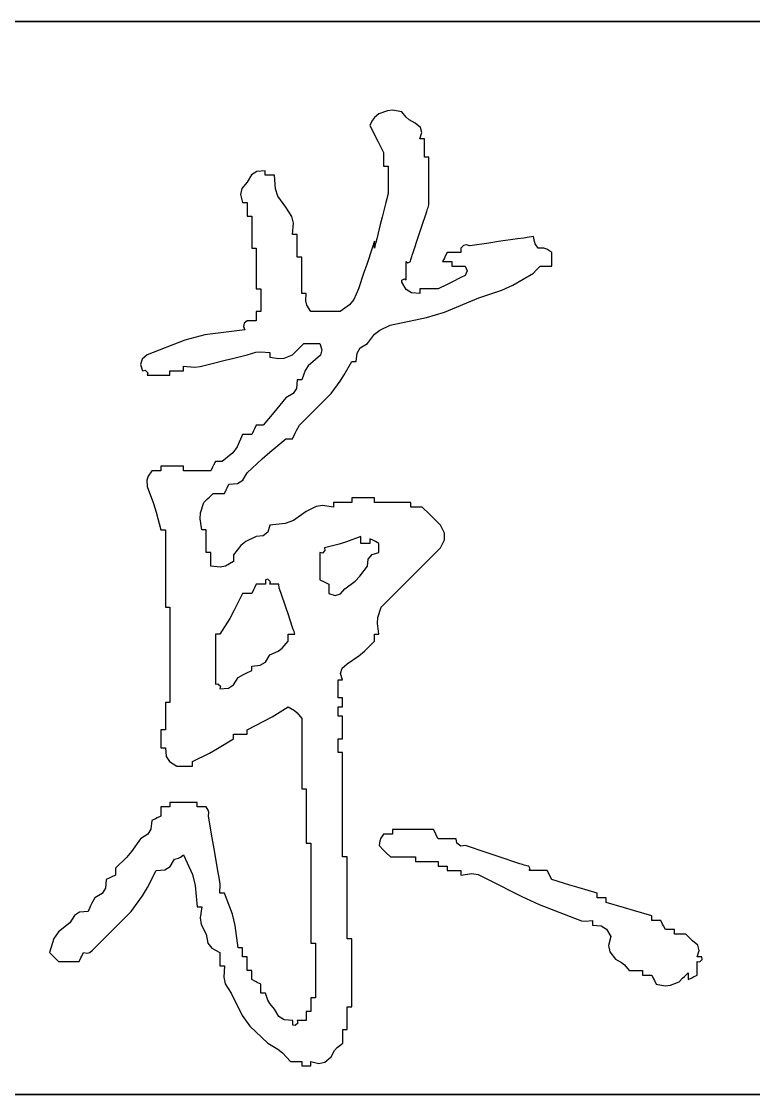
# Model space of a CAD drawing. Header units: millimetres. Extents: x 708158 to 1984082, y -168213 to -53.
# Drawn here: x 830586 to 831200, y -90150 to -89250 of the extents above; entities that cross this region are included whole.
import ezdxf

# ---------------------------------------------------------------- set-up
doc = ezdxf.new("R2010")
doc.units = ezdxf.units.MM
doc.header["$LTSCALE"] = 1000
doc.layers.get('0').update_dxf_attribs({"color": 8})
doc.layers.add('图框', color=4, linetype='Continuous', lineweight=35)

# ---------------------------------------------------------------- blocks, each defined once
blk = doc.blocks.new('dianziqianminggry')
for p, q in [((0.105653, 0.082088), (0.10556, 0.081972)), ((0.105865, 0.082257), (0.105653, 0.082088)), ((0.106262, 0.08241), (0.105865, 0.082257)), ((0.106504, 0.082435), (0.106262, 0.08241)), ((0.106924, 0.082363), (0.106504, 0.082435)), ((0.107128, 0.082103), (0.106924, 0.082363)), ((0.107266, 0.081988), (0.107128, 0.082103)), ((0.10556, 0.081972), (0.105441, 0.081728)), ((0.105441, 0.081728), (0.105696, 0.08122)), ((0.107559, 0.081834), (0.107266, 0.081988)), ((0.107794, 0.081634), (0.107559, 0.081834)), ((0.107865, 0.081386), (0.107794, 0.081634)), ((0.105696, 0.08122), (0.105823, 0.080965)), ((0.10777, 0.081093), (0.107865, 0.081386)), ((0.107855, 0.081093), (0.10777, 0.081093)), ((0.107898, 0.081093), (0.107855, 0.081093)), ((0.107982, 0.081093), (0.107898, 0.081093)), ((0.107982, 0.080754), (0.107982, 0.081093)), ((0.105823, 0.080965), (0.106077, 0.080457)), ((0.107982, 0.080584), (0.107982, 0.080754)), ((0.107982, 0.080246), (0.107982, 0.080584)), ((0.106077, 0.080457), (0.106077, 0.080203)), ((0.106077, 0.080203), (0.106077, 0.080076)), ((0.106077, 0.080076), (0.106077, 0.079822)), ((0.108067, 0.080246), (0.107982, 0.080246)), ((0.108109, 0.080246), (0.108067, 0.080246)), ((0.108194, 0.080246), (0.108109, 0.080246)), ((0.108194, 0.079356), (0.108194, 0.080246)), ((0.100174, 0.079574), (0.099931, 0.079423)), ((0.100572, 0.07961), (0.100174, 0.079574)), ((0.100572, 0.079526), (0.100572, 0.07961)), ((0.100572, 0.079483), (0.100572, 0.079526)), ((0.106077, 0.079822), (0.106161, 0.079822)), ((0.106161, 0.079822), (0.106204, 0.079822)), ((0.106204, 0.079822), (0.106288, 0.079822)), ((0.106288, 0.079822), (0.106288, 0.079314)), ((0.099725, 0.079081), (0.099478, 0.078778)), ((0.099931, 0.079423), (0.099725, 0.079081)), ((0.100572, 0.079399), (0.100572, 0.079483)), ((0.100741, 0.079399), (0.100572, 0.079399)), ((0.100826, 0.079399), (0.100741, 0.079399)), ((0.100995, 0.079399), (0.100826, 0.079399)), ((0.101041, 0.078771), (0.100995, 0.079399)), ((0.106288, 0.079314), (0.106288, 0.07906)), ((0.106288, 0.07906), (0.106288, 0.078552)), ((0.108194, 0.078912), (0.108194, 0.079356)), ((0.099478, 0.078778), (0.099418, 0.078507)), ((0.099418, 0.078507), (0.099513, 0.078128)), ((0.101162, 0.078431), (0.101041, 0.078771)), ((0.106288, 0.078552), (0.106246, 0.078382)), ((0.108194, 0.078022), (0.108194, 0.078912)), ((0.099513, 0.078128), (0.099598, 0.078128)), ((0.099598, 0.078128), (0.09964, 0.078128)), ((0.09964, 0.078128), (0.099725, 0.078128)), ((0.099725, 0.078128), (0.099725, 0.077874)), ((0.101524, 0.077917), (0.101162, 0.078431)), ((0.106183, 0.078128), (0.106013, 0.077451)), ((0.106225, 0.078298), (0.106183, 0.078128)), ((0.106246, 0.078382), (0.106225, 0.078298)), ((0.108152, 0.077895), (0.108194, 0.078022)), ((0.099725, 0.077874), (0.099725, 0.077747)), ((0.099725, 0.077747), (0.099725, 0.077493)), ((0.101804, 0.077474), (0.101524, 0.077917)), ((0.107834, 0.076943), (0.108088, 0.077705)), ((0.108088, 0.077705), (0.10813, 0.077832)), ((0.10813, 0.077832), (0.108152, 0.077895)), ((0.099725, 0.077493), (0.099809, 0.077493)), ((0.099809, 0.077493), (0.099852, 0.077493)), ((0.099852, 0.077493), (0.099936, 0.077493)), ((0.099936, 0.077493), (0.099936, 0.0769)), ((0.10188, 0.077169), (0.101804, 0.077474)), ((0.101842, 0.076646), (0.10188, 0.077169)), ((0.105928, 0.077112), (0.105759, 0.076434)), ((0.106013, 0.077451), (0.105928, 0.077112)), ((0.099936, 0.0769), (0.099936, 0.076604)), ((0.099936, 0.076604), (0.099936, 0.076011)), ((0.101927, 0.076646), (0.101842, 0.076646)), ((0.101969, 0.076646), (0.101927, 0.076646)), ((0.102054, 0.076646), (0.101969, 0.076646)), ((0.102054, 0.076223), (0.102054, 0.076646)), ((0.107453, 0.075799), (0.107707, 0.076562)), ((0.107707, 0.076562), (0.107834, 0.076943)), ((0.113064, 0.07654), (0.112767, 0.076498)), ((0.113103, 0.076316), (0.113064, 0.07654)), ((0.099936, 0.076011), (0.100021, 0.076011)), ((0.100021, 0.076011), (0.100064, 0.076011)), ((0.100064, 0.076011), (0.100148, 0.076011)), ((0.100148, 0.076011), (0.100148, 0.075249)), ((0.102054, 0.076011), (0.102054, 0.076223)), ((0.102054, 0.075588), (0.102054, 0.076011)), ((0.105547, 0.076011), (0.105293, 0.075249)), ((0.10559, 0.076138), (0.105547, 0.076011)), ((0.105611, 0.076202), (0.10559, 0.076138)), ((0.105653, 0.076329), (0.105611, 0.076202)), ((0.105653, 0.076202), (0.105653, 0.076329)), ((0.105653, 0.076138), (0.105653, 0.076202)), ((0.105696, 0.07618), (0.105653, 0.076011)), ((0.105653, 0.076011), (0.105653, 0.076138)), ((0.105717, 0.076265), (0.105696, 0.07618)), ((0.105759, 0.076434), (0.105717, 0.076265)), ((0.109807, 0.076126), (0.109676, 0.076011)), ((0.109676, 0.076011), (0.109676, 0.075926)), ((0.10993, 0.076157), (0.109807, 0.076126)), ((0.1101, 0.076117), (0.10993, 0.076157)), ((0.110989, 0.076244), (0.1101, 0.076117)), ((0.111433, 0.076307), (0.110989, 0.076244)), ((0.112323, 0.076434), (0.111433, 0.076307)), ((0.112619, 0.076477), (0.112323, 0.076434)), ((0.112767, 0.076498), (0.112619, 0.076477)), ((0.113149, 0.076201), (0.113103, 0.076316)), ((0.113275, 0.076011), (0.113149, 0.076201)), ((0.113543, 0.076003), (0.113275, 0.076011)), ((0.113691, 0.075953), (0.113543, 0.076003)), ((0.102138, 0.075588), (0.102054, 0.075588)), ((0.102181, 0.075588), (0.102138, 0.075588)), ((0.102266, 0.075588), (0.102181, 0.075588)), ((0.102266, 0.07491), (0.102266, 0.075588)), ((0.107347, 0.075482), (0.107389, 0.075609)), ((0.107389, 0.075609), (0.107411, 0.075672)), ((0.107411, 0.075672), (0.107453, 0.075799)), ((0.108914, 0.075545), (0.108829, 0.075376)), ((0.108956, 0.07563), (0.108914, 0.075545)), ((0.109041, 0.075799), (0.108956, 0.07563)), ((0.109295, 0.075799), (0.109041, 0.075799)), ((0.109422, 0.075799), (0.109295, 0.075799)), ((0.109676, 0.075799), (0.109422, 0.075799)), ((0.109676, 0.075926), (0.109676, 0.075884)), ((0.109676, 0.075884), (0.109676, 0.075799)), ((0.113911, 0.075799), (0.113691, 0.075953)), ((0.113911, 0.075545), (0.113911, 0.075799)), ((0.113911, 0.075418), (0.113911, 0.075545)), ((0.100148, 0.075249), (0.100148, 0.074868)), ((0.105293, 0.075249), (0.105166, 0.074868)), ((0.107135, 0.075037), (0.107135, 0.075376)), ((0.107135, 0.075376), (0.107217, 0.075327)), ((0.107135, 0.074868), (0.107135, 0.075037)), ((0.107217, 0.075327), (0.107337, 0.075388)), ((0.107337, 0.075388), (0.107347, 0.075482)), ((0.108829, 0.075376), (0.108999, 0.075376)), ((0.108999, 0.075376), (0.109083, 0.075376)), ((0.109083, 0.075376), (0.109253, 0.075376)), ((0.109253, 0.075376), (0.109253, 0.075291)), ((0.109253, 0.075291), (0.109253, 0.075249)), ((0.109253, 0.075249), (0.109253, 0.075164)), ((0.109253, 0.075164), (0.109507, 0.075164)), ((0.109507, 0.075164), (0.109634, 0.075164)), ((0.109634, 0.075164), (0.109888, 0.075164)), ((0.109888, 0.075164), (0.109976, 0.074954)), ((0.113191, 0.074974), (0.113254, 0.075037)), ((0.113254, 0.075037), (0.113381, 0.075164)), ((0.113381, 0.075164), (0.113593, 0.075164)), ((0.113593, 0.075164), (0.113699, 0.075164)), ((0.113699, 0.075164), (0.113911, 0.075164)), ((0.113911, 0.075164), (0.113911, 0.075418)), ((0.100148, 0.074868), (0.100148, 0.074105)), ((0.102266, 0.074571), (0.102266, 0.07491)), ((0.102266, 0.073894), (0.102266, 0.074571)), ((0.105166, 0.074868), (0.104912, 0.074105)), ((0.106924, 0.074423), (0.106934, 0.074517)), ((0.106934, 0.074517), (0.107054, 0.074577)), ((0.107054, 0.074577), (0.107135, 0.074529)), ((0.107135, 0.074529), (0.107135, 0.074868)), ((0.109676, 0.074635), (0.109253, 0.074423)), ((0.109885, 0.074727), (0.109676, 0.074635)), ((0.109976, 0.074954), (0.109885, 0.074727)), ((0.112102, 0.074277), (0.113064, 0.074846)), ((0.113064, 0.074846), (0.113191, 0.074974)), ((0.100148, 0.074105), (0.100233, 0.074105)), ((0.100233, 0.074105), (0.100275, 0.074105)), ((0.100275, 0.074105), (0.10036, 0.074105)), ((0.10036, 0.074105), (0.10036, 0.073682)), ((0.104912, 0.074105), (0.104691, 0.07361)), ((0.10713, 0.074081), (0.106924, 0.074423)), ((0.107373, 0.07393), (0.10713, 0.074081)), ((0.108109, 0.074105), (0.10777, 0.074105)), ((0.10777, 0.074105), (0.10777, 0.074021)), ((0.10777, 0.074021), (0.10777, 0.073978)), ((0.108279, 0.074105), (0.108109, 0.074105)), ((0.108617, 0.074105), (0.108279, 0.074105)), ((0.109041, 0.074317), (0.108617, 0.074105)), ((0.109253, 0.074423), (0.109041, 0.074317)), ((0.110523, 0.073682), (0.111582, 0.074039)), ((0.111582, 0.074039), (0.112102, 0.074277)), ((0.10036, 0.073682), (0.10036, 0.07347)), ((0.10235, 0.073894), (0.102266, 0.073894)), ((0.102393, 0.073894), (0.10235, 0.073894)), ((0.102477, 0.073894), (0.102393, 0.073894)), ((0.102452, 0.073545), (0.102477, 0.073894)), ((0.102503, 0.073342), (0.102452, 0.073545)), ((0.104691, 0.07361), (0.1045, 0.073371)), ((0.10777, 0.073894), (0.107373, 0.07393)), ((0.10777, 0.073978), (0.10777, 0.073894)), ((0.108924, 0.073026), (0.110523, 0.073682)), ((0.100233, 0.073047), (0.100148, 0.073047)), ((0.100148, 0.073047), (0.100148, 0.072877)), ((0.100275, 0.073047), (0.100233, 0.073047)), ((0.10036, 0.073047), (0.100275, 0.073047)), ((0.10036, 0.07347), (0.10036, 0.073047)), ((0.102689, 0.073047), (0.102503, 0.073342)), ((0.103239, 0.073047), (0.102689, 0.073047)), ((0.103515, 0.073047), (0.103239, 0.073047)), ((0.104065, 0.073047), (0.103515, 0.073047)), ((0.1045, 0.073371), (0.104065, 0.073047)), ((0.108085, 0.072768), (0.108924, 0.073026)), ((0.09959, 0.072512), (0.099552, 0.072361)), ((0.099725, 0.072623), (0.09959, 0.072512)), ((0.099894, 0.072623), (0.099725, 0.072623)), ((0.099979, 0.072623), (0.099894, 0.072623)), ((0.100148, 0.072623), (0.099979, 0.072623)), ((0.100148, 0.072877), (0.100148, 0.072793)), ((0.100148, 0.072793), (0.100148, 0.072623)), ((0.106394, 0.072412), (0.108085, 0.072768)), ((0.099619, 0.0722), (0.097755, 0.07196)), ((0.099552, 0.072361), (0.099619, 0.0722)), ((0.10566, 0.071999), (0.105899, 0.072191)), ((0.105899, 0.072191), (0.106394, 0.072412)), ((0.096817, 0.07172), (0.095067, 0.071035)), ((0.097755, 0.07196), (0.096817, 0.07172)), ((0.10216, 0.071353), (0.102371, 0.071565)), ((0.102371, 0.071565), (0.102668, 0.071565)), ((0.102668, 0.071565), (0.102816, 0.071565)), ((0.102816, 0.071565), (0.103112, 0.071565)), ((0.103112, 0.071565), (0.103207, 0.071271)), ((0.104994, 0.071358), (0.105336, 0.071565)), ((0.105336, 0.071565), (0.10566, 0.071999)), ((0.095067, 0.071035), (0.094832, 0.070836)), ((0.099047, 0.070866), (0.099725, 0.071035)), ((0.099725, 0.071035), (0.100134, 0.071153)), ((0.100134, 0.071153), (0.100359, 0.071175)), ((0.100359, 0.071175), (0.100783, 0.071141)), ((0.100783, 0.071141), (0.100783, 0.071057)), ((0.100783, 0.071057), (0.100783, 0.071014)), ((0.100783, 0.071014), (0.100783, 0.070929)), ((0.101445, 0.070882), (0.101842, 0.071035)), ((0.101842, 0.071035), (0.102054, 0.071247)), ((0.102054, 0.071247), (0.10216, 0.071353)), ((0.103136, 0.071023), (0.102901, 0.070824)), ((0.103207, 0.071271), (0.103136, 0.071023)), ((0.104806, 0.070718), (0.104842, 0.071116)), ((0.104842, 0.071116), (0.104994, 0.071358)), ((0.094832, 0.070836), (0.094761, 0.070588)), ((0.094761, 0.070588), (0.094855, 0.070294)), ((0.096761, 0.070421), (0.096761, 0.070506)), ((0.096761, 0.070506), (0.097269, 0.070464)), ((0.097537, 0.070487), (0.098031, 0.070612)), ((0.098031, 0.070612), (0.098708, 0.070781)), ((0.098708, 0.070781), (0.099047, 0.070866)), ((0.100783, 0.070929), (0.101203, 0.070858)), ((0.101203, 0.070858), (0.101445, 0.070882)), ((0.102563, 0.070515), (0.102421, 0.070302)), ((0.102901, 0.070824), (0.102563, 0.070515)), ((0.104249, 0.070104), (0.104595, 0.070718)), ((0.104595, 0.070718), (0.104679, 0.070718)), ((0.104679, 0.070718), (0.104722, 0.070718)), ((0.104722, 0.070718), (0.104806, 0.070718)), ((0.094855, 0.070294), (0.094972, 0.07032)), ((0.094972, 0.07032), (0.095092, 0.0702)), ((0.095092, 0.0702), (0.095067, 0.070083)), ((0.095067, 0.070083), (0.09549, 0.070083)), ((0.09549, 0.070083), (0.095702, 0.070083)), ((0.095702, 0.070083), (0.096125, 0.070083)), ((0.096125, 0.07021), (0.096125, 0.070294)), ((0.096125, 0.070294), (0.096379, 0.070294)), ((0.096125, 0.070167), (0.096125, 0.07021)), ((0.096125, 0.070083), (0.096125, 0.070167)), ((0.096379, 0.070294), (0.096506, 0.070294)), ((0.096506, 0.070294), (0.096761, 0.070294)), ((0.096761, 0.070379), (0.096761, 0.070421)), ((0.096761, 0.070294), (0.096761, 0.070379)), ((0.097269, 0.070464), (0.097537, 0.070487)), ((0.102421, 0.070302), (0.102266, 0.069871)), ((0.104057, 0.069805), (0.104249, 0.070104)), ((0.102054, 0.069871), (0.102018, 0.069473)), ((0.102138, 0.069871), (0.102054, 0.069871)), ((0.102181, 0.069871), (0.102138, 0.069871)), ((0.102266, 0.069871), (0.102181, 0.069871)), ((0.103642, 0.069236), (0.104057, 0.069805)), ((0.101524, 0.069024), (0.101101, 0.068516)), ((0.101866, 0.069231), (0.101524, 0.069024)), ((0.102018, 0.069473), (0.101866, 0.069231)), ((0.103049, 0.068643), (0.103642, 0.069236)), ((0.101101, 0.068516), (0.100889, 0.068262)), ((0.102752, 0.068346), (0.103049, 0.068643)), ((0.100889, 0.068262), (0.100466, 0.067754)), ((0.10216, 0.067754), (0.102752, 0.068346)), ((0.100064, 0.067584), (0.100021, 0.067499)), ((0.100148, 0.067754), (0.100064, 0.067584)), ((0.100275, 0.067754), (0.100148, 0.067754)), ((0.100339, 0.067754), (0.100275, 0.067754)), ((0.100466, 0.067754), (0.100339, 0.067754)), ((0.101954, 0.067379), (0.102018, 0.067507)), ((0.102018, 0.067507), (0.10216, 0.067754)), ((0.099513, 0.06733), (0.099265, 0.066745)), ((0.099682, 0.06733), (0.099513, 0.06733)), ((0.099767, 0.06733), (0.099682, 0.06733)), ((0.099936, 0.06733), (0.099767, 0.06733)), ((0.100021, 0.067499), (0.099936, 0.06733)), ((0.100785, 0.066506), (0.101524, 0.067118)), ((0.101524, 0.067118), (0.101651, 0.067118)), ((0.101651, 0.067118), (0.101715, 0.067118)), ((0.101715, 0.067118), (0.101842, 0.067118)), ((0.101842, 0.067118), (0.101954, 0.067379)), ((0.099265, 0.066745), (0.099052, 0.066462)), ((0.100424, 0.066188), (0.100785, 0.066506)), ((0.098243, 0.06606), (0.098158, 0.06589)), ((0.09837, 0.06606), (0.098243, 0.06606)), ((0.098433, 0.06606), (0.09837, 0.06606)), ((0.09856, 0.06606), (0.098433, 0.06606)), ((0.099052, 0.066462), (0.09856, 0.06606)), ((0.099725, 0.06553), (0.100424, 0.066188)), ((0.095278, 0.065636), (0.095107, 0.06538)), ((0.095448, 0.065636), (0.095278, 0.065636)), ((0.095533, 0.065636), (0.095448, 0.065636)), ((0.095702, 0.065636), (0.095533, 0.065636)), ((0.096125, 0.065848), (0.095702, 0.065848)), ((0.095702, 0.065848), (0.095702, 0.065763)), ((0.095702, 0.065763), (0.095702, 0.065721)), ((0.095702, 0.065721), (0.095702, 0.065636)), ((0.096337, 0.065848), (0.096125, 0.065848)), ((0.096761, 0.065848), (0.096337, 0.065848)), ((0.096761, 0.065763), (0.096761, 0.065848)), ((0.096761, 0.065721), (0.096761, 0.065763)), ((0.096761, 0.065636), (0.096761, 0.065721)), ((0.097269, 0.065636), (0.096761, 0.065636)), ((0.097523, 0.065636), (0.097269, 0.065636)), ((0.098031, 0.065636), (0.097523, 0.065636)), ((0.098116, 0.065806), (0.098031, 0.065636)), ((0.098158, 0.06589), (0.098116, 0.065806)), ((0.099518, 0.065188), (0.099725, 0.06553)), ((0.095107, 0.06538), (0.095056, 0.065203)), ((0.095056, 0.065203), (0.095067, 0.064895)), ((0.098793, 0.064832), (0.098878, 0.065001)), ((0.098878, 0.065001), (0.099276, 0.065037)), ((0.099276, 0.065037), (0.099518, 0.065188)), ((0.095067, 0.064895), (0.095357, 0.064103)), ((0.097967, 0.064408), (0.098137, 0.064578)), ((0.098137, 0.064578), (0.098349, 0.064578)), ((0.098349, 0.064578), (0.098454, 0.064578)), ((0.098454, 0.064578), (0.098666, 0.064578)), ((0.098666, 0.064578), (0.098751, 0.064747)), ((0.098751, 0.064747), (0.098793, 0.064832)), ((0.095357, 0.064103), (0.095484, 0.063699)), ((0.097558, 0.063668), (0.097713, 0.064154)), ((0.097713, 0.064154), (0.097883, 0.064324)), ((0.097883, 0.064324), (0.097967, 0.064408)), ((0.103238, 0.064016), (0.102936, 0.063965)), ((0.103748, 0.063942), (0.103238, 0.064016)), ((0.104086, 0.064154), (0.103748, 0.064154)), ((0.103748, 0.064154), (0.103748, 0.064069)), ((0.103748, 0.064069), (0.103748, 0.064027)), ((0.103748, 0.064027), (0.103748, 0.063942)), ((0.104256, 0.064154), (0.104086, 0.064154)), ((0.104595, 0.064154), (0.104256, 0.064154)), ((0.105018, 0.064366), (0.104595, 0.064366)), ((0.104595, 0.064366), (0.104595, 0.064281)), ((0.104595, 0.064281), (0.104595, 0.064239)), ((0.104595, 0.064239), (0.104595, 0.064154)), ((0.10523, 0.064366), (0.105018, 0.064366)), ((0.105653, 0.064366), (0.10523, 0.064366)), ((0.105653, 0.064281), (0.105653, 0.064366)), ((0.105653, 0.064239), (0.105653, 0.064281)), ((0.105653, 0.064154), (0.105653, 0.064239)), ((0.106331, 0.064154), (0.105653, 0.064154)), ((0.106669, 0.064154), (0.106331, 0.064154)), ((0.107347, 0.064154), (0.106669, 0.064154)), ((0.107347, 0.064069), (0.107347, 0.064154)), ((0.107347, 0.064027), (0.107347, 0.064069)), ((0.107347, 0.063942), (0.107347, 0.064027)), ((0.095484, 0.063699), (0.095702, 0.062884)), ((0.097535, 0.063388), (0.097558, 0.063668)), ((0.102477, 0.063731), (0.10188, 0.063322)), ((0.102936, 0.063965), (0.102477, 0.063731)), ((0.107559, 0.063942), (0.107347, 0.063942)), ((0.107665, 0.063942), (0.107559, 0.063942)), ((0.107876, 0.063942), (0.107665, 0.063942)), ((0.108215, 0.063604), (0.107876, 0.063942)), ((0.108385, 0.063434), (0.108215, 0.063604)), ((0.097607, 0.062884), (0.097535, 0.063388)), ((0.100783, 0.063095), (0.100692, 0.062778)), ((0.101502, 0.06318), (0.100783, 0.063095)), ((0.10188, 0.063322), (0.101502, 0.06318)), ((0.108723, 0.063095), (0.108385, 0.063434)), ((0.108917, 0.062719), (0.108723, 0.063095)), ((0.095702, 0.062884), (0.095787, 0.062884)), ((0.095787, 0.062884), (0.095829, 0.062884)), ((0.095829, 0.062884), (0.095914, 0.062884)), ((0.095914, 0.062884), (0.095914, 0.061444)), ((0.097692, 0.062884), (0.097607, 0.062884)), ((0.097734, 0.062884), (0.097692, 0.062884)), ((0.097819, 0.062884), (0.097734, 0.062884)), ((0.097819, 0.06246), (0.097819, 0.062884)), ((0.100148, 0.062566), (0.09966, 0.06233)), ((0.100477, 0.062599), (0.100148, 0.062566)), ((0.100692, 0.062778), (0.100477, 0.062599)), ((0.105018, 0.062566), (0.104354, 0.062316)), ((0.105018, 0.062439), (0.105018, 0.062566)), ((0.108917, 0.062414), (0.108917, 0.062719)), ((0.097819, 0.062249), (0.097819, 0.06246)), ((0.097819, 0.061825), (0.097819, 0.062249)), ((0.099428, 0.062143), (0.09909, 0.061719)), ((0.09966, 0.06233), (0.099428, 0.062143)), ((0.104013, 0.062209), (0.103324, 0.062037)), ((0.103324, 0.062037), (0.10335, 0.06192)), ((0.104354, 0.062316), (0.104013, 0.062209)), ((0.105018, 0.062376), (0.105018, 0.062439)), ((0.105018, 0.062249), (0.105018, 0.062376)), ((0.105187, 0.062249), (0.105018, 0.062249)), ((0.105272, 0.062249), (0.105187, 0.062249)), ((0.105441, 0.062249), (0.105272, 0.062249)), ((0.105611, 0.062376), (0.105441, 0.06246)), ((0.105441, 0.06246), (0.105441, 0.062376)), ((0.105441, 0.062376), (0.105441, 0.062333)), ((0.105441, 0.062333), (0.105441, 0.062249)), ((0.105696, 0.062333), (0.105611, 0.062376)), ((0.105865, 0.062249), (0.105696, 0.062333)), ((0.105865, 0.062079), (0.105865, 0.062249)), ((0.105865, 0.061994), (0.105865, 0.062079)), ((0.107622, 0.060936), (0.108723, 0.062037)), ((0.108723, 0.062037), (0.108917, 0.062414)), ((0.097904, 0.061825), (0.097819, 0.061825)), ((0.097946, 0.061825), (0.097904, 0.061825)), ((0.098031, 0.061825), (0.097946, 0.061825)), ((0.098031, 0.061571), (0.098031, 0.061825)), ((0.098031, 0.061444), (0.098031, 0.061571)), ((0.09909, 0.061719), (0.09909, 0.061592)), ((0.09909, 0.061592), (0.09909, 0.061529)), ((0.09909, 0.061529), (0.09909, 0.061402)), ((0.103229, 0.0618), (0.103112, 0.061825)), ((0.103112, 0.061825), (0.103112, 0.061317)), ((0.10335, 0.06192), (0.103229, 0.0618)), ((0.105336, 0.06119), (0.105368, 0.061519)), ((0.105368, 0.061519), (0.105547, 0.061734)), ((0.105547, 0.061734), (0.105865, 0.061825)), ((0.105865, 0.061825), (0.105865, 0.061994)), ((0.095914, 0.061444), (0.095914, 0.060724)), ((0.098031, 0.06119), (0.098031, 0.061444)), ((0.09846, 0.061139), (0.098031, 0.06119)), ((0.098713, 0.06119), (0.09846, 0.061139)), ((0.09909, 0.061402), (0.098713, 0.06119)), ((0.103112, 0.061317), (0.103112, 0.061063)), ((0.103112, 0.061063), (0.103112, 0.060555)), ((0.104972, 0.060714), (0.105336, 0.06119)), ((0.095914, 0.060724), (0.095914, 0.059284)), ((0.100689, 0.06058), (0.100572, 0.060555)), ((0.100572, 0.060555), (0.100572, 0.06047)), ((0.100809, 0.06046), (0.100689, 0.06058)), ((0.103112, 0.060555), (0.103282, 0.06047)), ((0.104753, 0.060495), (0.104972, 0.060714)), ((0.107072, 0.060385), (0.107622, 0.060936)), ((0.100021, 0.060089), (0.099936, 0.05992)), ((0.100064, 0.060174), (0.100021, 0.060089)), ((0.100148, 0.060343), (0.100064, 0.060174)), ((0.100318, 0.060343), (0.100148, 0.060343)), ((0.100402, 0.060343), (0.100318, 0.060343)), ((0.100572, 0.060343), (0.100402, 0.060343)), ((0.100572, 0.06047), (0.100572, 0.060428)), ((0.100572, 0.060428), (0.100572, 0.060343)), ((0.100783, 0.060343), (0.100809, 0.06046)), ((0.100953, 0.060343), (0.100783, 0.060343)), ((0.101037, 0.060343), (0.100953, 0.060343)), ((0.101207, 0.060343), (0.101037, 0.060343)), ((0.101218, 0.060169), (0.101207, 0.060343)), ((0.101241, 0.060079), (0.101218, 0.060169)), ((0.101313, 0.05992), (0.101241, 0.060079)), ((0.103282, 0.06047), (0.103367, 0.060428)), ((0.103367, 0.060428), (0.103536, 0.060343)), ((0.103536, 0.060343), (0.103536, 0.060174)), ((0.103536, 0.060174), (0.103536, 0.060089)), ((0.103536, 0.060089), (0.103536, 0.05992)), ((0.104077, 0.059896), (0.104277, 0.060131)), ((0.104277, 0.060131), (0.104753, 0.060495)), ((0.105971, 0.059284), (0.107072, 0.060385)), ((0.099513, 0.05992), (0.099123, 0.05914)), ((0.099682, 0.05992), (0.099513, 0.05992)), ((0.099767, 0.05992), (0.099682, 0.05992)), ((0.099936, 0.05992), (0.099767, 0.05992)), ((0.101524, 0.059284), (0.101313, 0.05992)), ((0.103536, 0.05992), (0.103829, 0.059825)), ((0.103829, 0.059825), (0.104077, 0.059896)), ((0.095914, 0.059284), (0.095998, 0.059284)), ((0.095998, 0.059284), (0.096041, 0.059284)), ((0.096041, 0.059284), (0.096125, 0.059284)), ((0.096125, 0.059284), (0.096125, 0.057506)), ((0.099123, 0.05914), (0.09891, 0.058757)), ((0.10163, 0.058967), (0.101524, 0.059284)), ((0.105816, 0.058799), (0.105971, 0.059284)), ((0.09891, 0.058757), (0.098454, 0.058014)), ((0.101842, 0.058332), (0.10163, 0.058967)), ((0.105792, 0.058519), (0.105816, 0.058799)), ((0.105865, 0.058014), (0.105792, 0.058519)), ((0.098327, 0.058014), (0.098243, 0.058014)), ((0.098243, 0.058014), (0.098243, 0.057082)), ((0.09837, 0.058014), (0.098327, 0.058014)), ((0.098454, 0.058014), (0.09837, 0.058014)), ((0.10163, 0.057887), (0.10163, 0.058014)), ((0.10163, 0.058014), (0.101757, 0.058014)), ((0.101757, 0.058014), (0.101821, 0.058014)), ((0.101821, 0.058014), (0.101948, 0.058014)), ((0.101884, 0.058205), (0.101842, 0.058332)), ((0.101906, 0.058141), (0.101884, 0.058205)), ((0.101948, 0.058014), (0.101906, 0.058141)), ((0.105653, 0.057887), (0.105653, 0.058014)), ((0.105653, 0.058014), (0.105738, 0.058014)), ((0.105738, 0.058014), (0.10578, 0.058014)), ((0.10578, 0.058014), (0.105865, 0.058014)), ((0.096125, 0.057506), (0.096125, 0.056617)), ((0.101362, 0.057369), (0.10163, 0.057696)), ((0.10163, 0.057823), (0.10163, 0.057887)), ((0.10163, 0.057696), (0.10163, 0.057823)), ((0.105191, 0.057223), (0.105653, 0.057696)), ((0.105653, 0.057823), (0.105653, 0.057887)), ((0.105653, 0.057696), (0.105653, 0.057823)), ((0.098243, 0.057082), (0.098243, 0.056617)), ((0.100577, 0.056719), (0.100783, 0.057061)), ((0.100783, 0.057061), (0.101173, 0.057227)), ((0.101173, 0.057227), (0.101362, 0.057369)), ((0.104383, 0.056638), (0.104932, 0.057007)), ((0.104932, 0.057007), (0.105191, 0.057223)), ((0.096125, 0.056617), (0.096125, 0.054838)), ((0.098243, 0.056617), (0.098243, 0.055685)), ((0.099936, 0.056532), (0.100334, 0.056568)), ((0.099936, 0.056447), (0.099936, 0.056532)), ((0.100334, 0.056568), (0.100577, 0.056719)), ((0.104148, 0.056438), (0.104383, 0.056638)), ((0.099095, 0.055661), (0.099301, 0.056003)), ((0.099301, 0.056003), (0.099547, 0.056144)), ((0.099547, 0.056144), (0.099675, 0.056208)), ((0.099675, 0.056208), (0.099936, 0.05632)), ((0.099936, 0.056405), (0.099936, 0.056447)), ((0.099936, 0.05632), (0.099936, 0.056405)), ((0.104077, 0.05619), (0.104148, 0.056438)), ((0.104171, 0.055897), (0.104077, 0.05619)), ((0.098243, 0.055685), (0.09836, 0.05571)), ((0.09836, 0.05571), (0.09848, 0.05559)), ((0.09848, 0.05559), (0.098454, 0.055473)), ((0.098454, 0.055473), (0.098852, 0.055509)), ((0.098852, 0.055509), (0.099095, 0.055661)), ((0.103959, 0.055558), (0.103959, 0.055897)), ((0.103959, 0.055897), (0.104044, 0.055897)), ((0.103959, 0.055389), (0.103959, 0.055558)), ((0.104044, 0.055897), (0.104086, 0.055897)), ((0.104086, 0.055897), (0.104171, 0.055897)), ((0.103959, 0.05505), (0.103959, 0.055389)), ((0.104044, 0.05505), (0.103959, 0.05505)), ((0.104086, 0.05505), (0.104044, 0.05505)), ((0.104171, 0.05505), (0.104086, 0.05505)), ((0.104171, 0.05488), (0.104171, 0.05505)), ((0.095998, 0.054838), (0.095914, 0.054838)), ((0.095914, 0.054838), (0.095914, 0.05433)), ((0.096041, 0.054838), (0.095998, 0.054838)), ((0.096125, 0.054838), (0.096041, 0.054838)), ((0.100887, 0.05417), (0.10163, 0.054626)), ((0.10163, 0.054626), (0.101921, 0.054468)), ((0.103959, 0.054457), (0.103959, 0.054626)), ((0.103959, 0.054626), (0.104044, 0.054626)), ((0.104044, 0.054626), (0.104086, 0.054626)), ((0.104086, 0.054626), (0.104171, 0.054626)), ((0.104171, 0.054796), (0.104171, 0.05488)), ((0.104171, 0.054626), (0.104171, 0.054796)), ((0.095914, 0.05433), (0.095914, 0.054076)), ((0.095914, 0.054076), (0.095914, 0.053568)), ((0.100505, 0.053958), (0.100887, 0.05417)), ((0.101921, 0.054468), (0.102057, 0.054354)), ((0.102057, 0.054354), (0.102266, 0.054097)), ((0.102266, 0.054097), (0.102266, 0.052784)), ((0.103959, 0.054372), (0.103959, 0.054457)), ((0.103959, 0.054203), (0.103959, 0.054372)), ((0.104044, 0.054203), (0.103959, 0.054203)), ((0.104086, 0.054203), (0.104044, 0.054203)), ((0.104171, 0.054203), (0.104086, 0.054203)), ((0.104171, 0.053779), (0.104171, 0.054203)), ((0.095787, 0.053568), (0.095702, 0.053568)), ((0.095702, 0.053568), (0.095702, 0.053229)), ((0.095829, 0.053568), (0.095787, 0.053568)), ((0.095914, 0.053568), (0.095829, 0.053568)), ((0.099725, 0.053568), (0.100505, 0.053958)), ((0.099725, 0.053483), (0.099725, 0.053568)), ((0.104171, 0.053568), (0.104171, 0.053779)), ((0.104171, 0.053144), (0.104171, 0.053568)), ((0.095702, 0.053229), (0.095702, 0.053059)), ((0.095702, 0.053059), (0.095702, 0.052721)), ((0.098346, 0.052688), (0.09909, 0.053144)), ((0.09909, 0.053271), (0.09909, 0.053356)), ((0.09909, 0.053356), (0.099344, 0.053356)), ((0.09909, 0.053229), (0.09909, 0.053271)), ((0.09909, 0.053144), (0.09909, 0.053229)), ((0.099344, 0.053356), (0.099471, 0.053356)), ((0.099471, 0.053356), (0.099725, 0.053356)), ((0.099725, 0.053441), (0.099725, 0.053483)), ((0.099725, 0.053356), (0.099725, 0.053441)), ((0.103959, 0.05289), (0.103959, 0.053144)), ((0.103959, 0.053144), (0.104044, 0.053144)), ((0.104044, 0.053144), (0.104086, 0.053144)), ((0.104086, 0.053144), (0.104171, 0.053144)), ((0.095702, 0.052721), (0.095787, 0.052721)), ((0.095787, 0.052721), (0.095829, 0.052721)), ((0.095829, 0.052721), (0.095914, 0.052721)), ((0.095914, 0.052721), (0.09595, 0.052323)), ((0.097964, 0.052476), (0.098346, 0.052688)), ((0.102266, 0.052784), (0.102266, 0.052128)), ((0.103959, 0.052763), (0.103959, 0.05289)), ((0.103959, 0.052509), (0.103959, 0.052763)), ((0.104044, 0.052509), (0.103959, 0.052509)), ((0.104086, 0.052509), (0.104044, 0.052509)), ((0.104171, 0.052509), (0.104086, 0.052509)), ((0.104171, 0.050561), (0.104171, 0.052509)), ((0.09595, 0.052323), (0.096101, 0.05208)), ((0.096101, 0.05208), (0.096443, 0.051874)), ((0.097184, 0.052086), (0.097964, 0.052476)), ((0.097184, 0.052001), (0.097184, 0.052086)), ((0.097184, 0.051959), (0.097184, 0.052001)), ((0.102266, 0.052128), (0.102266, 0.050815)), ((0.096443, 0.051874), (0.096739, 0.051874)), ((0.096739, 0.051874), (0.096888, 0.051874)), ((0.096888, 0.051874), (0.097184, 0.051874)), ((0.097184, 0.051874), (0.097184, 0.051959)), ((0.102266, 0.050815), (0.10235, 0.050815)), ((0.10235, 0.050815), (0.102393, 0.050815)), ((0.102393, 0.050815), (0.102477, 0.050815)), ((0.102477, 0.050815), (0.102477, 0.049799)), ((0.104171, 0.049587), (0.104171, 0.050561)), ((0.096633, 0.05018), (0.096125, 0.05018)), ((0.096125, 0.05018), (0.096125, 0.050095)), ((0.096125, 0.050095), (0.096125, 0.050053)), ((0.096125, 0.050053), (0.096125, 0.049968)), ((0.096888, 0.05018), (0.096633, 0.05018)), ((0.097396, 0.05018), (0.096888, 0.05018)), ((0.097396, 0.050095), (0.097396, 0.05018)), ((0.097396, 0.050053), (0.097396, 0.050095)), ((0.097396, 0.049968), (0.097396, 0.050053)), ((0.095702, 0.049545), (0.095533, 0.04946)), ((0.095871, 0.049968), (0.095702, 0.049968)), ((0.095702, 0.049968), (0.095702, 0.049799)), ((0.095702, 0.049799), (0.095702, 0.049714)), ((0.095702, 0.049714), (0.095702, 0.049545)), ((0.095956, 0.049968), (0.095871, 0.049968)), ((0.096125, 0.049968), (0.095956, 0.049968)), ((0.097565, 0.049968), (0.097396, 0.049968)), ((0.09765, 0.049968), (0.097565, 0.049968)), ((0.097819, 0.049968), (0.09765, 0.049968)), ((0.097912, 0.049821), (0.097819, 0.049968)), ((0.097938, 0.049719), (0.097912, 0.049821)), ((0.097925, 0.049545), (0.097938, 0.049719)), ((0.098094, 0.048528), (0.097925, 0.049545)), ((0.102477, 0.049799), (0.102477, 0.049291)), ((0.104171, 0.047639), (0.104171, 0.049587)), ((0.095278, 0.049333), (0.095242, 0.048935)), ((0.095448, 0.049418), (0.095278, 0.049333)), ((0.095533, 0.04946), (0.095448, 0.049418)), ((0.102477, 0.049291), (0.102477, 0.048274)), ((0.095091, 0.048693), (0.094749, 0.048486)), ((0.095242, 0.048935), (0.095091, 0.048693)), ((0.098179, 0.04802), (0.098094, 0.048528)), ((0.10595, 0.048508), (0.105904, 0.048393)), ((0.106077, 0.048698), (0.10595, 0.048508)), ((0.106246, 0.048698), (0.106077, 0.048698)), ((0.106331, 0.048698), (0.106246, 0.048698)), ((0.1065, 0.048698), (0.106331, 0.048698)), ((0.107262, 0.04891), (0.1065, 0.04891)), ((0.1065, 0.04891), (0.1065, 0.048825)), ((0.1065, 0.048825), (0.1065, 0.048783)), ((0.1065, 0.048783), (0.1065, 0.048698)), ((0.107643, 0.04891), (0.107262, 0.04891)), ((0.108406, 0.04891), (0.107643, 0.04891)), ((0.10849, 0.04874), (0.108406, 0.04891)), ((0.108533, 0.048656), (0.10849, 0.04874)), ((0.108617, 0.048486), (0.108533, 0.048656)), ((0.094749, 0.048486), (0.094343, 0.04789)), ((0.098349, 0.047004), (0.098179, 0.04802)), ((0.102477, 0.048274), (0.102562, 0.048274)), ((0.102562, 0.048274), (0.102604, 0.048274)), ((0.102604, 0.048274), (0.102689, 0.048274)), ((0.102689, 0.048274), (0.102689, 0.046411)), ((0.105904, 0.048393), (0.105865, 0.048169)), ((0.105865, 0.048169), (0.106077, 0.047957)), ((0.108956, 0.048486), (0.108617, 0.048486)), ((0.109126, 0.048486), (0.108956, 0.048486)), ((0.109464, 0.048486), (0.109126, 0.048486)), ((0.109493, 0.048276), (0.109464, 0.048486)), ((0.109678, 0.048137), (0.109493, 0.048276)), ((0.109888, 0.048169), (0.109678, 0.048137)), ((0.110904, 0.04783), (0.109888, 0.048169)), ((0.094105, 0.047609), (0.093585, 0.04711)), ((0.094343, 0.04789), (0.094105, 0.047609)), ((0.09613, 0.047191), (0.096337, 0.047533)), ((0.096337, 0.047533), (0.09652, 0.047583)), ((0.09652, 0.047583), (0.096611, 0.047629)), ((0.096611, 0.047629), (0.096761, 0.047745)), ((0.096761, 0.047745), (0.097169, 0.046825)), ((0.104256, 0.047639), (0.104171, 0.047639)), ((0.104298, 0.047639), (0.104256, 0.047639)), ((0.104383, 0.047639), (0.104298, 0.047639)), ((0.104383, 0.046115), (0.104383, 0.047639)), ((0.106077, 0.047957), (0.106183, 0.047851)), ((0.106183, 0.047851), (0.106394, 0.047639)), ((0.106394, 0.047639), (0.10686, 0.047639)), ((0.10686, 0.047639), (0.107093, 0.047639)), ((0.107093, 0.047639), (0.107559, 0.047639)), ((0.107559, 0.047639), (0.107559, 0.047555)), ((0.107559, 0.047555), (0.107559, 0.047512)), ((0.107559, 0.047512), (0.107559, 0.047427)), ((0.111412, 0.04766), (0.110904, 0.04783)), ((0.112429, 0.047322), (0.111412, 0.04766)), ((0.093585, 0.04711), (0.093585, 0.046983)), ((0.095084, 0.046209), (0.09549, 0.047004)), ((0.09549, 0.047004), (0.095888, 0.04704)), ((0.095888, 0.04704), (0.09613, 0.047191)), ((0.098441, 0.046589), (0.098349, 0.047004)), ((0.107559, 0.047427), (0.107982, 0.047427)), ((0.107982, 0.047427), (0.108194, 0.047427)), ((0.108194, 0.047427), (0.108617, 0.047427)), ((0.108617, 0.047427), (0.108617, 0.047343)), ((0.108617, 0.047343), (0.108617, 0.0473)), ((0.108617, 0.0473), (0.108617, 0.047216)), ((0.108617, 0.047216), (0.108787, 0.047216)), ((0.108787, 0.047216), (0.108871, 0.047216)), ((0.108871, 0.047216), (0.109041, 0.047216)), ((0.109041, 0.047216), (0.109041, 0.047131)), ((0.109041, 0.047131), (0.109041, 0.047089)), ((0.109041, 0.047089), (0.109041, 0.047004)), ((0.109041, 0.047004), (0.109295, 0.047004)), ((0.109295, 0.047004), (0.109422, 0.047004)), ((0.109422, 0.047004), (0.109676, 0.047004)), ((0.109676, 0.047004), (0.109676, 0.046919)), ((0.112556, 0.047279), (0.112429, 0.047322)), ((0.112619, 0.047258), (0.112556, 0.047279)), ((0.112746, 0.047216), (0.112619, 0.047258)), ((0.11284, 0.047206), (0.112746, 0.047216)), ((0.1129, 0.047085), (0.11284, 0.047206)), ((0.112852, 0.047004), (0.1129, 0.047085)), ((0.113191, 0.047004), (0.112852, 0.047004)), ((0.11336, 0.047004), (0.113191, 0.047004)), ((0.113699, 0.047004), (0.11336, 0.047004)), ((0.113784, 0.046835), (0.113699, 0.047004)), ((0.093161, 0.046581), (0.093125, 0.046183)), ((0.093331, 0.046665), (0.093161, 0.046581)), ((0.093415, 0.046708), (0.093331, 0.046665)), ((0.093585, 0.046792), (0.093415, 0.046708)), ((0.093585, 0.046983), (0.093585, 0.046919)), ((0.093585, 0.046919), (0.093585, 0.046792)), ((0.097169, 0.046825), (0.097303, 0.046312)), ((0.098463, 0.046371), (0.098441, 0.046589)), ((0.109676, 0.046919), (0.109676, 0.046877)), ((0.109676, 0.046877), (0.109676, 0.046792)), ((0.109676, 0.046792), (0.110186, 0.046866)), ((0.110186, 0.046866), (0.110488, 0.046815)), ((0.110488, 0.046815), (0.110946, 0.046581)), ((0.110946, 0.046581), (0.112521, 0.045787)), ((0.113826, 0.04675), (0.113784, 0.046835)), ((0.113911, 0.046581), (0.113826, 0.04675)), ((0.114758, 0.046326), (0.113911, 0.046581)), ((0.093125, 0.046183), (0.092974, 0.04594)), ((0.094848, 0.045823), (0.095084, 0.046209)), ((0.097303, 0.046312), (0.097396, 0.04531)), ((0.098454, 0.045945), (0.098463, 0.046371)), ((0.102689, 0.046411), (0.102689, 0.04548)), ((0.104383, 0.045353), (0.104383, 0.046115)), ((0.115181, 0.046199), (0.114758, 0.046326)), ((0.116028, 0.045945), (0.115181, 0.046199)), ((0.092632, 0.045734), (0.09249, 0.045488)), ((0.092974, 0.04594), (0.092632, 0.045734)), ((0.094326, 0.045098), (0.094848, 0.045823)), ((0.098539, 0.045945), (0.098454, 0.045945)), ((0.098581, 0.045945), (0.098539, 0.045945)), ((0.098666, 0.045945), (0.098581, 0.045945)), ((0.099039, 0.044967), (0.098666, 0.045945)), ((0.112521, 0.045787), (0.113329, 0.045426)), ((0.116028, 0.045861), (0.116028, 0.045945)), ((0.116028, 0.045818), (0.116028, 0.045861)), ((0.116028, 0.045734), (0.116028, 0.045818)), ((0.116197, 0.045734), (0.116028, 0.045734)), ((0.116282, 0.045734), (0.116197, 0.045734)), ((0.116451, 0.045734), (0.116282, 0.045734)), ((0.116451, 0.045649), (0.116451, 0.045734)), ((0.116451, 0.045607), (0.116451, 0.045649)), ((0.116451, 0.045522), (0.116451, 0.045607)), ((0.117298, 0.045268), (0.116451, 0.045522)), ((0.091916, 0.045063), (0.091674, 0.044911)), ((0.092314, 0.045098), (0.091916, 0.045063)), ((0.092426, 0.04536), (0.092314, 0.045098)), ((0.09249, 0.045488), (0.092426, 0.04536)), ((0.093606, 0.044379), (0.094326, 0.045098)), ((0.097396, 0.04531), (0.09748, 0.04531)), ((0.09748, 0.04531), (0.097523, 0.04531)), ((0.097523, 0.04531), (0.097607, 0.04531)), ((0.097607, 0.04531), (0.097534, 0.0448)), ((0.102689, 0.04548), (0.102689, 0.043616)), ((0.104383, 0.043828), (0.104383, 0.045353)), ((0.113329, 0.045426), (0.114969, 0.044781)), ((0.117722, 0.045141), (0.117298, 0.045268)), ((0.118569, 0.044887), (0.117722, 0.045141)), ((0.091467, 0.044569), (0.090939, 0.044158)), ((0.091674, 0.044911), (0.091467, 0.044569)), ((0.097534, 0.0448), (0.097584, 0.044498)), ((0.09917, 0.044444), (0.099039, 0.044967)), ((0.114969, 0.044781), (0.11529, 0.044663)), ((0.11529, 0.044663), (0.115477, 0.04464)), ((0.115477, 0.04464), (0.115816, 0.044675)), ((0.115816, 0.044675), (0.115816, 0.04459)), ((0.115816, 0.04459), (0.115816, 0.044548)), ((0.115816, 0.044548), (0.115816, 0.044463)), ((0.118569, 0.044802), (0.118569, 0.044887)), ((0.118569, 0.04476), (0.118569, 0.044802)), ((0.118569, 0.044675), (0.118569, 0.04476)), ((0.118738, 0.044675), (0.118569, 0.044675)), ((0.118823, 0.044675), (0.118738, 0.044675)), ((0.118992, 0.044675), (0.118823, 0.044675)), ((0.119077, 0.044506), (0.118992, 0.044675)), ((0.119119, 0.044421), (0.119077, 0.044506)), ((0.090939, 0.044158), (0.090714, 0.043832)), ((0.092526, 0.043299), (0.093246, 0.044019)), ((0.093246, 0.044019), (0.093606, 0.044379)), ((0.097584, 0.044498), (0.097819, 0.04404)), ((0.097819, 0.04404), (0.097896, 0.043623)), ((0.099301, 0.043405), (0.09917, 0.044444)), ((0.115816, 0.044463), (0.116214, 0.044427)), ((0.116214, 0.044427), (0.116456, 0.044276)), ((0.116456, 0.044276), (0.116663, 0.043934)), ((0.119204, 0.044252), (0.119119, 0.044421)), ((0.119373, 0.044252), (0.119204, 0.044252)), ((0.119458, 0.044252), (0.119373, 0.044252)), ((0.119627, 0.044252), (0.119458, 0.044252)), ((0.119627, 0.044167), (0.119627, 0.044252)), ((0.119627, 0.044124), (0.119627, 0.044167)), ((0.119627, 0.04404), (0.119627, 0.044124)), ((0.119839, 0.04404), (0.119627, 0.04404)), ((0.119945, 0.04404), (0.119839, 0.04404)), ((0.120157, 0.04404), (0.119945, 0.04404)), ((0.120284, 0.043913), (0.120157, 0.04404)), ((0.090714, 0.043832), (0.090515, 0.043193)), ((0.097896, 0.043623), (0.098076, 0.043384)), ((0.102689, 0.043616), (0.102774, 0.043616)), ((0.102774, 0.043616), (0.102816, 0.043616)), ((0.102816, 0.043616), (0.102901, 0.043616)), ((0.102901, 0.043616), (0.102901, 0.0426)), ((0.104467, 0.043828), (0.104383, 0.043828)), ((0.10451, 0.043828), (0.104467, 0.043828)), ((0.104595, 0.043828), (0.10451, 0.043828)), ((0.104595, 0.042558), (0.104595, 0.043828)), ((0.116663, 0.043934), (0.116554, 0.043516)), ((0.116554, 0.043516), (0.116613, 0.043219)), ((0.120347, 0.043849), (0.120284, 0.043913)), ((0.120474, 0.043722), (0.120347, 0.043849)), ((0.120709, 0.043523), (0.120474, 0.043722)), ((0.12078, 0.043275), (0.120709, 0.043523)), ((0.090515, 0.043193), (0.090684, 0.043024)), ((0.090684, 0.043024), (0.090769, 0.042939)), ((0.091975, 0.042939), (0.092018, 0.043024)), ((0.092018, 0.043024), (0.092102, 0.043193)), ((0.092102, 0.043193), (0.092272, 0.043153)), ((0.092272, 0.043153), (0.092395, 0.043183)), ((0.092395, 0.043183), (0.092526, 0.043299)), ((0.098076, 0.043384), (0.098454, 0.043193)), ((0.098454, 0.043193), (0.098454, 0.042939)), ((0.099386, 0.043405), (0.099301, 0.043405)), ((0.099428, 0.043405), (0.099386, 0.043405)), ((0.099513, 0.043405), (0.099428, 0.043405)), ((0.099513, 0.043235), (0.099513, 0.043405)), ((0.099513, 0.043151), (0.099513, 0.043235)), ((0.099513, 0.042981), (0.099513, 0.043151)), ((0.116613, 0.043219), (0.116875, 0.042875)), ((0.120686, 0.042981), (0.12078, 0.043275)), ((0.090769, 0.042939), (0.090938, 0.042769)), ((0.090938, 0.042769), (0.091319, 0.042769)), ((0.091319, 0.042769), (0.09151, 0.042769)), ((0.09151, 0.042769), (0.091891, 0.042769)), ((0.091891, 0.042769), (0.091975, 0.042939)), ((0.098454, 0.042939), (0.098454, 0.042812)), ((0.098454, 0.042812), (0.098454, 0.042558)), ((0.098454, 0.042558), (0.098539, 0.042558)), ((0.098539, 0.042558), (0.098581, 0.042558)), ((0.098581, 0.042558), (0.098666, 0.042558)), ((0.098666, 0.042558), (0.098628, 0.042035)), ((0.099598, 0.042981), (0.099513, 0.042981)), ((0.09964, 0.042981), (0.099598, 0.042981)), ((0.099725, 0.042981), (0.09964, 0.042981)), ((0.099725, 0.042727), (0.099725, 0.042981)), ((0.099725, 0.0426), (0.099725, 0.042727)), ((0.099725, 0.042346), (0.099725, 0.0426)), ((0.102901, 0.0426), (0.102901, 0.042092)), ((0.104595, 0.041923), (0.104595, 0.042558)), ((0.116875, 0.042875), (0.117167, 0.042721)), ((0.117167, 0.042721), (0.117305, 0.042606)), ((0.117305, 0.042606), (0.11751, 0.042346)), ((0.120771, 0.042981), (0.120686, 0.042981)), ((0.120686, 0.042515), (0.120686, 0.042769)), ((0.120686, 0.042769), (0.120803, 0.042744)), ((0.120686, 0.042388), (0.120686, 0.042515)), ((0.120813, 0.042981), (0.120771, 0.042981)), ((0.120803, 0.042744), (0.120923, 0.042864)), ((0.120898, 0.042981), (0.120813, 0.042981)), ((0.120923, 0.042864), (0.120898, 0.042981)), ((0.098628, 0.042035), (0.098704, 0.04173)), ((0.099809, 0.042346), (0.099725, 0.042346)), ((0.099852, 0.042346), (0.099809, 0.042346)), ((0.099936, 0.042346), (0.099852, 0.042346)), ((0.099936, 0.042177), (0.099936, 0.042346)), ((0.099936, 0.042092), (0.099936, 0.042177)), ((0.099936, 0.041923), (0.099936, 0.042092)), ((0.102901, 0.042092), (0.102901, 0.041076)), ((0.11751, 0.042346), (0.117764, 0.042346)), ((0.117764, 0.042346), (0.117891, 0.042346)), ((0.117891, 0.042346), (0.118145, 0.042346)), ((0.118145, 0.042346), (0.118145, 0.042261)), ((0.118145, 0.042261), (0.118145, 0.042219)), ((0.118145, 0.042219), (0.118145, 0.042134)), ((0.118145, 0.042134), (0.118315, 0.042134)), ((0.118315, 0.042134), (0.118399, 0.042134)), ((0.118399, 0.042134), (0.118569, 0.042134)), ((0.118569, 0.042134), (0.118653, 0.041965)), ((0.120008, 0.041986), (0.120093, 0.042071)), ((0.120093, 0.042071), (0.120263, 0.04224)), ((0.120263, 0.04224), (0.120263, 0.042113)), ((0.120263, 0.042113), (0.120263, 0.04205)), ((0.120263, 0.04205), (0.120263, 0.041923)), ((0.120263, 0.041923), (0.120432, 0.042007)), ((0.120432, 0.042007), (0.120517, 0.04205)), ((0.120517, 0.04205), (0.120686, 0.042134)), ((0.120686, 0.042134), (0.120686, 0.042388)), ((0.098704, 0.04173), (0.098984, 0.041287)), ((0.100106, 0.041838), (0.099936, 0.041923)), ((0.100191, 0.041795), (0.100106, 0.041838)), ((0.10036, 0.041711), (0.100191, 0.041795)), ((0.10036, 0.041541), (0.10036, 0.041711)), ((0.10036, 0.041457), (0.10036, 0.041541)), ((0.104595, 0.040652), (0.104595, 0.041923)), ((0.118653, 0.041965), (0.118696, 0.04188)), ((0.118696, 0.04188), (0.11878, 0.041711)), ((0.11878, 0.041711), (0.1192, 0.041639)), ((0.1192, 0.041639), (0.119442, 0.041663)), ((0.119442, 0.041663), (0.119839, 0.041817)), ((0.119839, 0.041817), (0.120008, 0.041986)), ((0.098984, 0.041287), (0.099484, 0.04025)), ((0.10036, 0.041287), (0.10036, 0.041457)), ((0.100445, 0.041287), (0.10036, 0.041287)), ((0.100487, 0.041287), (0.100445, 0.041287)), ((0.100572, 0.041287), (0.100487, 0.041287)), ((0.100686, 0.040966), (0.100572, 0.041287)), ((0.102774, 0.041076), (0.102689, 0.041076)), ((0.102689, 0.041076), (0.102689, 0.040822)), ((0.102816, 0.041076), (0.102774, 0.041076)), ((0.102901, 0.041076), (0.102816, 0.041076)), ((0.100776, 0.040808), (0.100686, 0.040966)), ((0.100995, 0.040546), (0.100776, 0.040808)), ((0.101202, 0.040204), (0.100995, 0.040546)), ((0.102689, 0.040822), (0.102689, 0.040694)), ((0.102689, 0.040694), (0.102689, 0.04044)), ((0.104383, 0.040229), (0.104383, 0.040652)), ((0.104383, 0.040652), (0.104467, 0.040652)), ((0.104467, 0.040652), (0.10451, 0.040652)), ((0.10451, 0.040652), (0.104595, 0.040652)), ((0.099484, 0.04025), (0.099844, 0.039754)), ((0.101444, 0.040053), (0.101202, 0.040204)), ((0.101842, 0.040017), (0.101444, 0.040053)), ((0.101842, 0.039932), (0.101842, 0.040017)), ((0.102223, 0.040017), (0.102054, 0.040017)), ((0.102054, 0.040017), (0.102079, 0.0399)), ((0.102308, 0.040017), (0.102223, 0.040017)), ((0.102477, 0.040017), (0.102308, 0.040017)), ((0.102562, 0.04044), (0.102477, 0.04044)), ((0.102477, 0.04044), (0.102477, 0.040271)), ((0.102477, 0.040271), (0.102477, 0.040186)), ((0.102477, 0.040186), (0.102477, 0.040017)), ((0.102604, 0.04044), (0.102562, 0.04044)), ((0.102689, 0.04044), (0.102604, 0.04044)), ((0.104383, 0.040017), (0.104383, 0.040229)), ((0.104383, 0.039593), (0.104383, 0.040017)), ((0.099844, 0.039754), (0.100678, 0.038958)), ((0.101842, 0.03989), (0.101842, 0.039932)), ((0.101842, 0.039805), (0.101842, 0.03989)), ((0.101959, 0.03978), (0.101842, 0.039805)), ((0.102079, 0.0399), (0.101959, 0.03978)), ((0.104171, 0.039339), (0.104171, 0.039593)), ((0.104171, 0.039593), (0.104256, 0.039593)), ((0.104256, 0.039593), (0.104298, 0.039593)), ((0.104298, 0.039593), (0.104383, 0.039593)), ((0.104171, 0.039212), (0.104171, 0.039339)), ((0.104171, 0.038958), (0.104171, 0.039212)), ((0.100678, 0.038958), (0.101147, 0.038686)), ((0.101147, 0.038686), (0.101368, 0.038509)), ((0.101368, 0.038509), (0.101736, 0.038111)), ((0.103642, 0.038323), (0.103796, 0.038615)), ((0.103796, 0.038615), (0.103911, 0.038753)), ((0.103911, 0.038753), (0.104171, 0.038958)), ((0.101736, 0.038111), (0.101948, 0.038111)), ((0.101948, 0.038111), (0.102054, 0.038111)), ((0.102054, 0.038111), (0.102266, 0.038111)), ((0.102266, 0.038111), (0.102266, 0.038027)), ((0.102266, 0.038027), (0.102266, 0.037984)), ((0.102689, 0.038027), (0.102689, 0.038111)), ((0.102689, 0.038111), (0.103068, 0.038016)), ((0.102689, 0.037984), (0.102689, 0.038027)), ((0.103068, 0.038016), (0.103339, 0.038077)), ((0.103339, 0.038077), (0.103642, 0.038323)), ((0.102266, 0.037984), (0.102266, 0.0379)), ((0.102266, 0.0379), (0.102435, 0.0379)), ((0.102435, 0.0379), (0.10252, 0.0379)), ((0.10252, 0.0379), (0.102689, 0.0379)), ((0.102689, 0.0379), (0.102689, 0.037984))]:
    blk.add_line(p, q)
blk = doc.blocks.new('A$C998f5811')
at = {"layer": '图框', "color": 4}
for p, q in [((-7500, 18449.99), (-1500, 18449.99)), ((-7500, 17549.99), (-1500, 17549.99))]:
    blk.add_line(p, q, dxfattribs=at)
at = {"xscale": 17999.99840837254, "yscale": 17999.99840837254, "zscale": 17999.99840837254, "rotation": 0.005566601229444}
blk.add_blockref('dianziqianminggry', (-5327.03, 16891.59), dxfattribs=at)

msp = doc.modelspace()

# ---------------------------------------------------------------- block references
msp.add_blockref('A$C998f5811', (834307.59, -107699.91))

doc.saveas('drawing.dxf')
